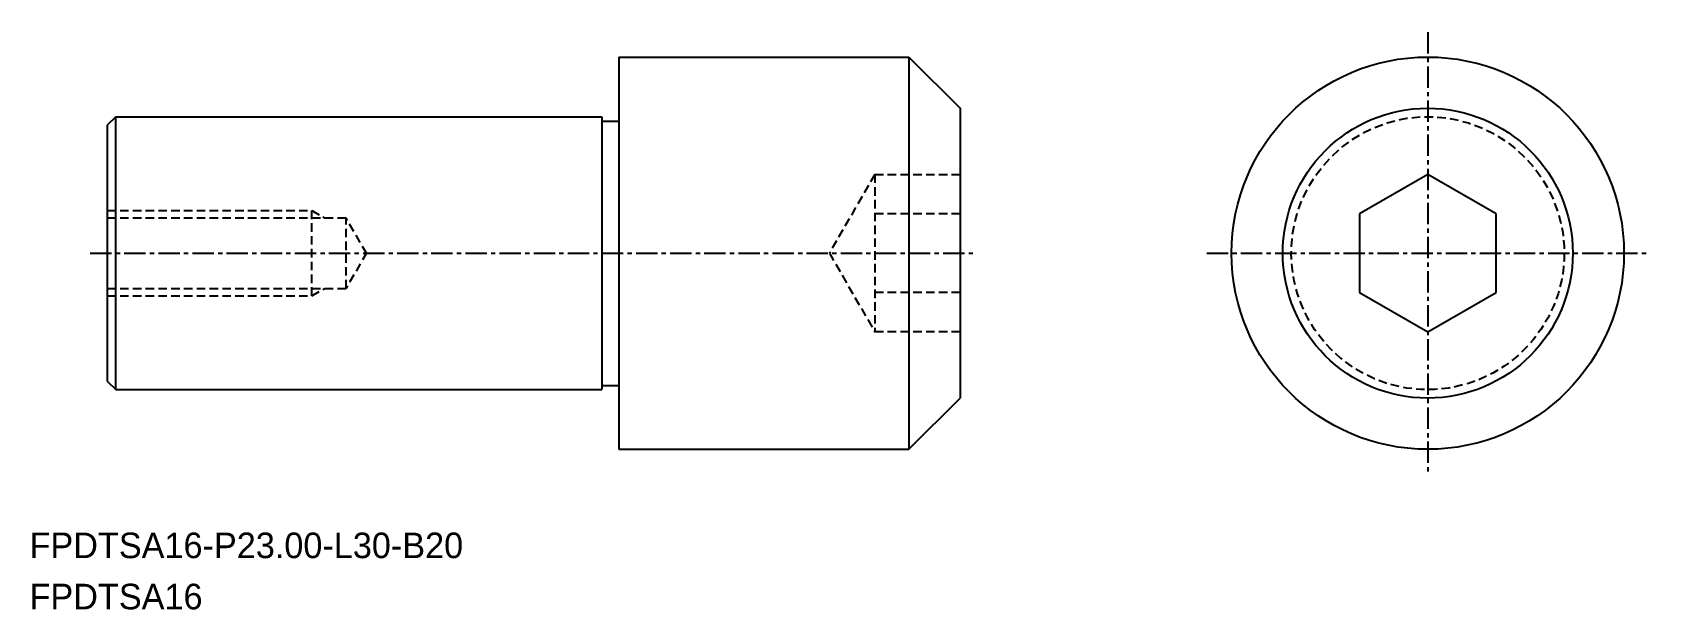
# Model space of a CAD drawing. Extents: x -1600.4 to -1505.6, y -739.6 to -705.7.
import ezdxf

# ---------------------------------------------------------------- set-up
doc = ezdxf.new("R2010")
doc.units = 0
doc.linetypes.add('CENTER', pattern=[2, 1.25, -0.25, 0.25, -0.25])
doc.linetypes.add('DASHED', pattern=[0.75, 0.5, -0.25])
doc.layers.get('0').update_dxf_attribs({"linetype": 'CONTINUOUS'})
doc.layers.add('CENTER', color=1, linetype='CENTER')

msp = doc.modelspace()

# ---------------------------------------------------------------- linework, layer by layer
at = {"color": 7, "linetype": 'CONTINUOUS'}
for p, q in [((-1565.991, -707.198), (-1565.991, -730.198)), ((-1565.991, -707.198), (-1548.991, -707.198)), ((-1548.991, -707.198), (-1545.991, -710.198)), ((-1545.991, -710.198), (-1545.991, -727.198)), ((-1595.491, -710.698), (-1595.991, -711.198)), ((-1595.991, -711.198), (-1595.991, -726.198)), ((-1595.491, -710.698), (-1566.991, -710.698)), ((-1595.491, -726.698), (-1595.491, -710.698)), ((-1566.991, -710.698), (-1566.991, -726.698)), ((-1566.991, -710.948), (-1565.991, -710.948)), ((-1518.578, -714.079), (-1522.578, -716.388)), ((-1514.578, -716.388), (-1518.578, -714.079)), ((-1522.578, -716.388), (-1522.578, -721.007)), ((-1514.578, -721.007), (-1514.578, -716.388)), ((-1522.578, -721.007), (-1518.578, -723.316)), ((-1518.578, -723.316), (-1514.578, -721.007)), ((-1595.991, -726.198), (-1595.491, -726.698)), ((-1595.491, -726.698), (-1566.991, -726.698)), ((-1566.991, -726.448), (-1565.991, -726.448)), ((-1548.991, -730.198), (-1545.991, -727.198)), ((-1565.991, -730.198), (-1548.991, -730.198))]:
    msp.add_line(p, q, dxfattribs=at)
at = {"linetype": 'CONTINUOUS'}
msp.add_line((-1548.991, -707.198), (-1548.991, -730.198), dxfattribs=at)
at = {"color": 3, "linetype": 'DASHED'}
for p, q in [((-1550.991, -714.079), (-1553.658, -718.698)), ((-1550.991, -714.079), (-1550.991, -723.316)), ((-1550.991, -714.079), (-1545.991, -714.079)), ((-1595.991, -716.198), (-1583.991, -716.198)), ((-1583.991, -716.198), (-1583.241, -716.631)), ((-1583.991, -721.198), (-1583.991, -716.198)), ((-1595.991, -716.631), (-1581.991, -716.631)), ((-1580.779, -718.731), (-1581.991, -716.631)), ((-1581.991, -720.765), (-1581.991, -716.631)), ((-1545.991, -716.388), (-1550.991, -716.388)), ((-1580.779, -718.665), (-1581.991, -720.765)), ((-1553.658, -718.698), (-1550.991, -723.316)), ((-1595.991, -720.765), (-1581.991, -720.765)), ((-1583.991, -721.198), (-1583.241, -720.765)), ((-1545.991, -721.007), (-1550.991, -721.007)), ((-1595.991, -721.198), (-1583.991, -721.198)), ((-1545.991, -723.316), (-1550.991, -723.316))]:
    msp.add_line(p, q, dxfattribs=at)
at = {"linetype": 'CONTINUOUS'}
for radius in [11.5, 8.5]:
    msp.add_circle((-1518.578, -718.698), radius, dxfattribs=at)
at = {"color": 3, "linetype": 'DASHED'}
msp.add_circle((-1518.578, -718.698), 8, dxfattribs=at)
at = {"color": 7, "linetype": 'CONTINUOUS'}
msp.add_point((-1595.991, -718.698), dxfattribs=at)
at = {"layer": 'CENTER', "color": 1, "linetype": 'CENTER'}
for p, q in [((-1518.578, -705.748), (-1518.578, -731.647)), ((-1596.991, -718.698), (-1544.991, -718.698)), ((-1531.527, -718.698), (-1505.628, -718.698))]:
    msp.add_line(p, q, dxfattribs=at)

# ---------------------------------------------------------------- texts
for s, p in [('FPDTSA16-P23.00-L30-B20', (-1600.546, -736.58)), ('FPDTSA16', (-1600.546, -739.58))]:
    msp.add_text(s, height=1.5).set_placement(p)

doc.saveas('drawing.dxf')
